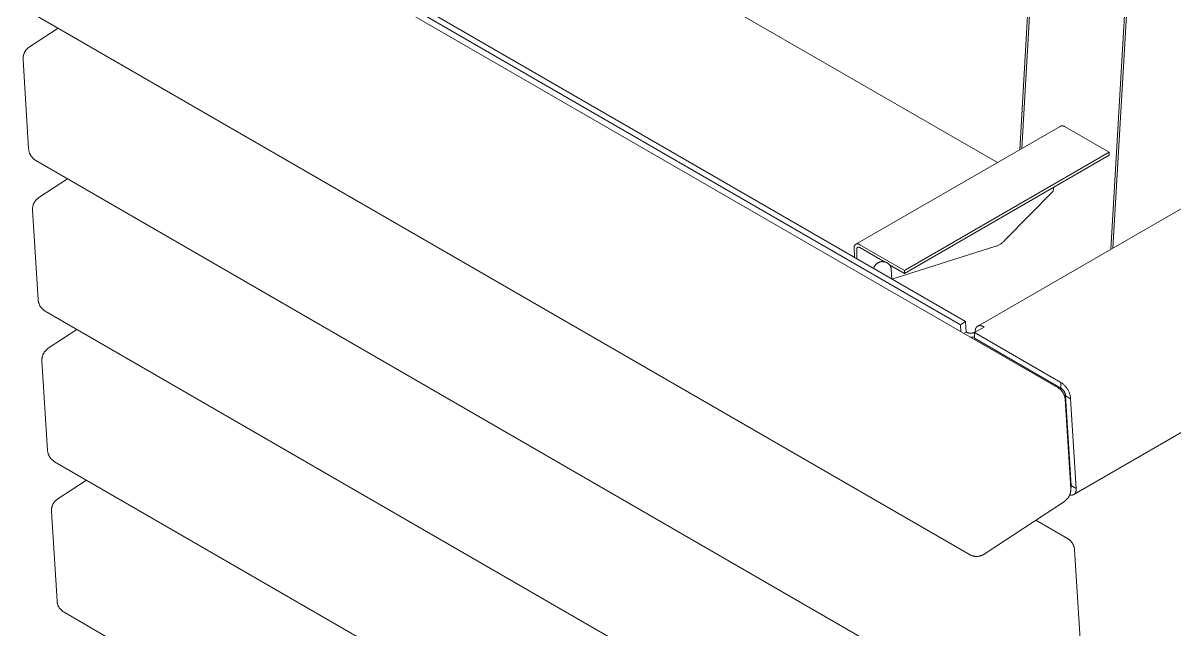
# Model space of a CAD drawing. Header units: millimetres. Extents: x -92 to 3826, y 8 to 2374.
# Drawn here: x 3229.5 to 3554.2, y 1609.1 to 1780.1 of the extents above; entities that cross this region are included whole.
import ezdxf

# ---------------------------------------------------------------- set-up
doc = ezdxf.new("R2010")
doc.units = ezdxf.units.MM
doc.layers.add('ZANO_R', color=7, linetype='Continuous', lineweight=0)

msp = doc.modelspace()

# ---------------------------------------------------------------- linework, layer by layer
at = {"layer": 'ZANO_R'}
for p, q in [((3520.83, 1921.54), (3510.46, 1744.37)), ((3521.4, 1921.21), (3511.07, 1744.72)), ((3536.15, 1716.33), (3547.68, 1913.34)), ((3536.72, 1716.66), (3548.24, 1913.62)), ((3498.65, 1694.68), (3753.53, 1841.83)), ((3255.41, 1830.75), (3521.29, 1677.25)), ((3493.77, 1695.03), (3284.18, 1816.04)), ((3285.59, 1816.96), (3495.18, 1695.96)), ((3504.22, 1740.77), (3378.79, 1813.19)), ((3805.57, 1808.79), (3525.77, 1647.24)), ((3496.29, 1630.31), (3230.42, 1783.81)), ((3231.31, 1773.32), (3239.38, 1778.64)), ((3230.87, 1773), (3230.98, 1773.08)), ((3230.98, 1773.08), (3231.08, 1773.17)), ((3231.08, 1773.17), (3231.19, 1773.25)), ((3231.19, 1773.25), (3231.31, 1773.32)), ((3229.5, 1770), (3229.51, 1770.14)), ((3229.51, 1769.87), (3229.5, 1770)), ((3229.51, 1770.14), (3229.52, 1770.27)), ((3229.51, 1769.73), (3229.51, 1769.87)), ((3229.52, 1770.27), (3229.53, 1770.41)), ((3229.53, 1770.41), (3229.54, 1770.54)), ((3229.54, 1770.54), (3229.57, 1770.68)), ((3229.57, 1770.68), (3229.59, 1770.81)), ((3229.59, 1770.81), (3229.62, 1770.94)), ((3229.62, 1770.94), (3229.66, 1771.07)), ((3229.66, 1771.07), (3229.7, 1771.2)), ((3229.7, 1771.2), (3229.74, 1771.33)), ((3229.74, 1771.33), (3229.79, 1771.46)), ((3229.79, 1771.46), (3229.84, 1771.59)), ((3229.84, 1771.59), (3229.9, 1771.71)), ((3229.9, 1771.71), (3229.96, 1771.83)), ((3229.96, 1771.83), (3230.02, 1771.95)), ((3230.02, 1771.95), (3230.09, 1772.07)), ((3230.09, 1772.07), (3230.16, 1772.18)), ((3230.16, 1772.18), (3230.24, 1772.29)), ((3230.24, 1772.29), (3230.32, 1772.4)), ((3230.32, 1772.4), (3230.4, 1772.51)), ((3230.4, 1772.51), (3230.49, 1772.61)), ((3230.49, 1772.61), (3230.58, 1772.71)), ((3230.58, 1772.71), (3230.68, 1772.81)), ((3230.68, 1772.81), (3230.77, 1772.91)), ((3230.77, 1772.91), (3230.87, 1773)), ((3231.09, 1744.58), (3229.51, 1769.73)), ((3464.28, 1717.72), (3521.87, 1750.95)), ((3521.91, 1750.97), (3521.87, 1750.95)), ((3521.95, 1750.99), (3521.91, 1750.97)), ((3522, 1751.01), (3521.95, 1750.99)), ((3522.04, 1751.02), (3522, 1751.01)), ((3522.08, 1751.03), (3522.04, 1751.02)), ((3522.13, 1751.05), (3522.08, 1751.03)), ((3522.17, 1751.06), (3522.13, 1751.05)), ((3522.21, 1751.06), (3522.17, 1751.06)), ((3522.26, 1751.07), (3522.21, 1751.06)), ((3522.3, 1751.08), (3522.26, 1751.07)), ((3522.35, 1751.08), (3522.3, 1751.08)), ((3522.39, 1751.08), (3522.35, 1751.08)), ((3522.44, 1751.08), (3522.39, 1751.08)), ((3522.48, 1751.08), (3522.44, 1751.08)), ((3522.53, 1751.08), (3522.48, 1751.08)), ((3522.57, 1751.08), (3522.53, 1751.08)), ((3522.62, 1751.07), (3522.57, 1751.08)), ((3522.66, 1751.07), (3522.62, 1751.07)), ((3522.71, 1751.06), (3522.66, 1751.07)), ((3522.75, 1751.05), (3522.71, 1751.06)), ((3522.8, 1751.04), (3522.75, 1751.05)), ((3522.84, 1751.02), (3522.8, 1751.04)), ((3522.88, 1751.01), (3522.84, 1751.02)), ((3522.93, 1750.99), (3522.88, 1751.01)), ((3522.97, 1750.97), (3522.93, 1750.99)), ((3523.01, 1750.96), (3522.97, 1750.97)), ((3523.05, 1750.94), (3523.01, 1750.96)), ((3523.09, 1750.91), (3523.05, 1750.94)), ((3535.68, 1743.65), (3523.09, 1750.91)), ((3231.1, 1744.44), (3231.09, 1744.58)), ((3231.12, 1744.31), (3231.1, 1744.44)), ((3231.14, 1744.17), (3231.12, 1744.31)), ((3231.16, 1744.04), (3231.14, 1744.17)), ((3231.19, 1743.91), (3231.16, 1744.04)), ((3231.22, 1743.78), (3231.19, 1743.91)), ((3231.26, 1743.65), (3231.22, 1743.78)), ((3231.3, 1743.52), (3231.26, 1743.65)), ((3231.35, 1743.39), (3231.3, 1743.52)), ((3231.4, 1743.26), (3231.35, 1743.39)), ((3231.46, 1743.14), (3231.4, 1743.26)), ((3231.52, 1743.02), (3231.46, 1743.14)), ((3231.58, 1742.9), (3231.52, 1743.02)), ((3231.65, 1742.78), (3231.58, 1742.9)), ((3231.72, 1742.66), (3231.65, 1742.78)), ((3231.8, 1742.55), (3231.72, 1742.66)), ((3231.87, 1742.44), (3231.8, 1742.55)), ((3231.96, 1742.33), (3231.87, 1742.44)), ((3232.04, 1742.23), (3231.96, 1742.33)), ((3232.13, 1742.13), (3232.04, 1742.23)), ((3232.23, 1742.03), (3232.13, 1742.13)), ((3232.32, 1741.93), (3232.23, 1742.03)), ((3232.42, 1741.84), (3232.32, 1741.93)), ((3232.53, 1741.75), (3232.42, 1741.84)), ((3232.63, 1741.67), (3232.53, 1741.75)), ((3232.74, 1741.59), (3232.63, 1741.67)), ((3232.85, 1741.51), (3232.74, 1741.59)), ((3232.97, 1741.44), (3232.85, 1741.51)), ((3233.08, 1741.37), (3232.97, 1741.44)), ((3498.96, 1587.86), (3233.08, 1741.37)), ((3477.96, 1710.34), (3535.68, 1743.65)), ((3535.68, 1742.83), (3477.96, 1709.52)), ((3535.68, 1742.83), (3535.68, 1743.65)), ((3233.97, 1730.88), (3242.04, 1736.19)), ((3233.86, 1730.8), (3233.97, 1730.88)), ((3519.92, 1732.69), (3506.4, 1718.94)), ((3519.92, 1732.69), (3520.07, 1733.82)), ((3232.17, 1727.69), (3232.18, 1727.83)), ((3232.17, 1727.56), (3232.17, 1727.69)), ((3232.17, 1727.42), (3232.17, 1727.56)), ((3232.18, 1727.83), (3232.19, 1727.96)), ((3232.19, 1727.96), (3232.21, 1728.1)), ((3232.21, 1728.1), (3232.23, 1728.23)), ((3232.23, 1728.23), (3232.26, 1728.37)), ((3232.26, 1728.37), (3232.29, 1728.5)), ((3232.29, 1728.5), (3232.32, 1728.63)), ((3232.32, 1728.63), (3232.36, 1728.76)), ((3232.36, 1728.76), (3232.4, 1728.89)), ((3232.4, 1728.89), (3232.45, 1729.01)), ((3232.45, 1729.01), (3232.5, 1729.14)), ((3232.5, 1729.14), (3232.56, 1729.26)), ((3232.56, 1729.26), (3232.62, 1729.38)), ((3232.62, 1729.38), (3232.68, 1729.5)), ((3232.68, 1729.5), (3232.75, 1729.62)), ((3232.75, 1729.62), (3232.83, 1729.74)), ((3232.83, 1729.74), (3232.9, 1729.85)), ((3232.9, 1729.85), (3232.98, 1729.96)), ((3232.98, 1729.96), (3233.07, 1730.06)), ((3233.07, 1730.06), (3233.15, 1730.17)), ((3233.15, 1730.17), (3233.25, 1730.27)), ((3233.25, 1730.27), (3233.34, 1730.37)), ((3233.34, 1730.37), (3233.44, 1730.46)), ((3233.44, 1730.46), (3233.54, 1730.55)), ((3233.54, 1730.55), (3233.64, 1730.64)), ((3233.64, 1730.64), (3233.75, 1730.72)), ((3233.75, 1730.72), (3233.86, 1730.8)), ((3232.18, 1727.29), (3232.17, 1727.42)), ((3233.75, 1702.13), (3232.18, 1727.29)), ((3464.55, 1717.82), (3464.52, 1717.81)), ((3464.58, 1717.83), (3464.55, 1717.82)), ((3464.62, 1717.83), (3464.58, 1717.83)), ((3464.65, 1717.84), (3464.62, 1717.83)), ((3464.68, 1717.84), (3464.65, 1717.84)), ((3464.71, 1717.84), (3464.68, 1717.84)), ((3464.75, 1717.84), (3464.71, 1717.84)), ((3464.78, 1717.84), (3464.75, 1717.84)), ((3464.81, 1717.84), (3464.78, 1717.84)), ((3464.84, 1717.84), (3464.81, 1717.84)), ((3464.88, 1717.83), (3464.84, 1717.84)), ((3464.91, 1717.83), (3464.88, 1717.83)), ((3464.94, 1717.82), (3464.91, 1717.83)), ((3464.97, 1717.82), (3464.94, 1717.82)), ((3465, 1717.81), (3464.97, 1717.82)), ((3505.01, 1717.77), (3505.18, 1717.88)), ((3505.18, 1717.88), (3505.35, 1717.99)), ((3505.35, 1717.99), (3505.51, 1718.11)), ((3505.51, 1718.11), (3505.67, 1718.24)), ((3505.67, 1718.24), (3505.83, 1718.37)), ((3505.83, 1718.37), (3505.98, 1718.5)), ((3505.98, 1718.5), (3506.13, 1718.64)), ((3506.13, 1718.64), (3506.27, 1718.79)), ((3506.27, 1718.79), (3506.4, 1718.94)), ((3463.82, 1717.04), (3463.81, 1717)), ((3463.81, 1717), (3463.81, 1716.97)), ((3463.81, 1716.97), (3463.81, 1716.94)), ((3463.81, 1716.94), (3463.81, 1716.91)), ((3463.81, 1716.91), (3463.81, 1716.87)), ((3463.81, 1716.87), (3463.81, 1716.84)), ((3463.81, 1716.84), (3463.81, 1716.81)), ((3463.81, 1716.81), (3463.81, 1716.78)), ((3463.81, 1716.78), (3463.82, 1716.74)), ((3463.83, 1717.1), (3463.82, 1717.07)), ((3463.82, 1717.07), (3463.82, 1717.04)), ((3463.82, 1716.74), (3463.83, 1716.71)), ((3463.84, 1717.13), (3463.83, 1717.1)), ((3463.85, 1714.05), (3463.83, 1716.71)), ((3463.85, 1717.2), (3463.84, 1717.16)), ((3463.84, 1717.16), (3463.84, 1717.13)), ((3463.87, 1717.23), (3463.85, 1717.2)), ((3463.88, 1717.26), (3463.87, 1717.23)), ((3463.89, 1717.29), (3463.88, 1717.26)), ((3463.9, 1717.32), (3463.89, 1717.29)), ((3463.92, 1717.35), (3463.9, 1717.32)), ((3463.93, 1717.37), (3463.92, 1717.35)), ((3463.95, 1717.4), (3463.93, 1717.37)), ((3463.97, 1717.43), (3463.95, 1717.4)), ((3463.99, 1717.46), (3463.97, 1717.43)), ((3464.01, 1717.48), (3463.99, 1717.46)), ((3464.03, 1717.51), (3464.01, 1717.48)), ((3464.05, 1717.53), (3464.03, 1717.51)), ((3464.07, 1717.56), (3464.05, 1717.53)), ((3464.1, 1717.58), (3464.07, 1717.56)), ((3464.12, 1717.6), (3464.1, 1717.58)), ((3464.14, 1717.62), (3464.12, 1717.6)), ((3464.17, 1717.64), (3464.14, 1717.62)), ((3464.2, 1717.66), (3464.17, 1717.64)), ((3464.22, 1717.68), (3464.2, 1717.66)), ((3464.25, 1717.7), (3464.22, 1717.68)), ((3464.28, 1717.72), (3464.25, 1717.7)), ((3464.31, 1717.73), (3464.28, 1717.72)), ((3464.34, 1717.75), (3464.31, 1717.73)), ((3464.37, 1717.76), (3464.34, 1717.75)), ((3464.4, 1717.77), (3464.37, 1717.76)), ((3464.43, 1717.79), (3464.4, 1717.77)), ((3464.46, 1717.8), (3464.43, 1717.79)), ((3464.49, 1717.81), (3464.46, 1717.8)), ((3464.52, 1717.81), (3464.49, 1717.81)), ((3464.52, 1716.44), (3464.53, 1716.46)), ((3464.52, 1716.43), (3464.52, 1716.44)), ((3464.52, 1716.41), (3464.52, 1716.43)), ((3464.52, 1716.39), (3464.52, 1716.41)), ((3464.52, 1716.37), (3464.52, 1716.39)), ((3464.52, 1716.36), (3464.52, 1716.37)), ((3464.53, 1716.34), (3464.52, 1716.36)), ((3464.53, 1716.52), (3464.54, 1716.53)), ((3464.53, 1716.5), (3464.53, 1716.52)), ((3464.53, 1716.48), (3464.53, 1716.5)), ((3464.53, 1716.46), (3464.53, 1716.48)), ((3464.53, 1716.32), (3464.53, 1716.34)), ((3464.53, 1716.3), (3464.53, 1716.32)), ((3464.55, 1713.64), (3464.53, 1716.3)), ((3464.54, 1716.55), (3464.55, 1716.57)), ((3464.54, 1716.53), (3464.54, 1716.55)), ((3464.55, 1716.58), (3464.56, 1716.6)), ((3464.55, 1716.57), (3464.55, 1716.58)), ((3464.56, 1716.6), (3464.57, 1716.62)), ((3464.57, 1716.63), (3464.58, 1716.65)), ((3464.57, 1716.62), (3464.57, 1716.63)), ((3464.58, 1716.65), (3464.59, 1716.66)), ((3464.59, 1716.66), (3464.6, 1716.68)), ((3464.6, 1716.68), (3464.61, 1716.69)), ((3464.61, 1716.69), (3464.62, 1716.71)), ((3464.62, 1716.71), (3464.63, 1716.72)), ((3464.63, 1716.72), (3464.64, 1716.74)), ((3464.64, 1716.74), (3464.65, 1716.75)), ((3464.65, 1716.75), (3464.67, 1716.76)), ((3464.67, 1716.76), (3464.68, 1716.78)), ((3464.68, 1716.78), (3464.69, 1716.79)), ((3464.69, 1716.79), (3464.71, 1716.8)), ((3464.71, 1716.8), (3464.72, 1716.81)), ((3464.72, 1716.81), (3464.73, 1716.82)), ((3464.73, 1716.82), (3464.75, 1716.83)), ((3464.75, 1716.83), (3464.76, 1716.84)), ((3464.76, 1716.84), (3464.78, 1716.85)), ((3464.78, 1716.85), (3464.79, 1716.86)), ((3464.79, 1716.86), (3464.81, 1716.87)), ((3464.81, 1716.87), (3464.83, 1716.87)), ((3464.83, 1716.87), (3464.84, 1716.88)), ((3464.84, 1716.88), (3464.86, 1716.89)), ((3464.86, 1716.89), (3464.88, 1716.89)), ((3464.88, 1716.89), (3464.89, 1716.9)), ((3464.89, 1716.9), (3464.91, 1716.9)), ((3464.91, 1716.9), (3464.93, 1716.91)), ((3464.93, 1716.91), (3464.94, 1716.91)), ((3464.94, 1716.91), (3464.96, 1716.91)), ((3464.96, 1716.91), (3464.98, 1716.92)), ((3464.98, 1716.92), (3465, 1716.92)), ((3465.04, 1717.8), (3465, 1717.81)), ((3465, 1716.92), (3465.01, 1716.92)), ((3465.01, 1716.92), (3465.03, 1716.92)), ((3465.03, 1716.92), (3465.05, 1716.92)), ((3465.07, 1717.79), (3465.04, 1717.8)), ((3465.05, 1716.92), (3465.07, 1716.92)), ((3465.1, 1717.78), (3465.07, 1717.79)), ((3465.07, 1716.92), (3465.09, 1716.92)), ((3465.09, 1716.92), (3465.1, 1716.91)), ((3465.13, 1717.76), (3465.1, 1717.78)), ((3465.1, 1716.91), (3465.12, 1716.91)), ((3465.12, 1716.91), (3465.14, 1716.91)), ((3465.16, 1717.75), (3465.13, 1717.76)), ((3465.14, 1716.91), (3465.16, 1716.9)), ((3465.19, 1717.74), (3465.16, 1717.75)), ((3465.16, 1716.9), (3465.17, 1716.9)), ((3465.17, 1716.9), (3465.19, 1716.89)), ((3465.21, 1717.72), (3465.19, 1717.74)), ((3465.19, 1716.89), (3465.21, 1716.89)), ((3465.24, 1717.7), (3465.21, 1717.72)), ((3465.21, 1716.89), (3465.22, 1716.88)), ((3465.22, 1716.88), (3465.24, 1716.88)), ((3465.27, 1717.69), (3465.24, 1717.7)), ((3465.24, 1716.88), (3465.26, 1716.87)), ((3465.26, 1716.87), (3465.27, 1716.86)), ((3465.3, 1717.67), (3465.27, 1717.69)), ((3465.27, 1716.86), (3465.29, 1716.85)), ((3465.29, 1716.85), (3465.3, 1716.84)), ((3465.32, 1717.65), (3465.3, 1717.67)), ((3465.3, 1716.84), (3465.32, 1716.83)), ((3465.35, 1717.63), (3465.32, 1717.65)), ((3465.32, 1716.83), (3465.33, 1716.82)), ((3465.33, 1716.82), (3465.35, 1716.81)), ((3465.37, 1717.61), (3465.35, 1717.63)), ((3465.35, 1716.81), (3465.36, 1716.8)), ((3465.36, 1716.8), (3465.37, 1716.79)), ((3465.37, 1717.61), (3477.96, 1710.34)), ((3472.33, 1712.77), (3465.37, 1716.79)), ((3503.72, 1717.18), (3474.45, 1707.92)), ((3503.72, 1717.18), (3503.92, 1717.24)), ((3503.92, 1717.24), (3504.11, 1717.31)), ((3504.11, 1717.31), (3504.29, 1717.39)), ((3504.29, 1717.39), (3504.48, 1717.48)), ((3504.48, 1717.48), (3504.66, 1717.57)), ((3504.66, 1717.57), (3504.84, 1717.66)), ((3504.84, 1717.66), (3505.01, 1717.77)), ((3469.44, 1711.3), (3469.48, 1711.38)), ((3469.48, 1711.38), (3469.51, 1711.46)), ((3469.51, 1711.46), (3469.55, 1711.53)), ((3469.55, 1711.53), (3469.59, 1711.61)), ((3469.59, 1711.61), (3469.64, 1711.68)), ((3469.64, 1711.68), (3469.69, 1711.75)), ((3469.69, 1711.75), (3469.74, 1711.82)), ((3469.74, 1711.82), (3469.79, 1711.89)), ((3469.79, 1711.89), (3469.84, 1711.96)), ((3469.84, 1711.96), (3469.9, 1712.02)), ((3469.9, 1712.02), (3469.96, 1712.08)), ((3469.96, 1712.08), (3470.02, 1712.14)), ((3470.02, 1712.14), (3470.08, 1712.2)), ((3470.08, 1712.2), (3470.15, 1712.26)), ((3470.15, 1712.26), (3470.22, 1712.31)), ((3470.22, 1712.31), (3470.28, 1712.36)), ((3470.28, 1712.36), (3470.36, 1712.41)), ((3470.36, 1712.41), (3470.43, 1712.46)), ((3470.43, 1712.46), (3470.5, 1712.5)), ((3470.5, 1712.5), (3470.58, 1712.54)), ((3470.58, 1712.54), (3470.65, 1712.58)), ((3470.65, 1712.58), (3470.73, 1712.62)), ((3470.73, 1712.62), (3470.81, 1712.65)), ((3470.81, 1712.65), (3470.89, 1712.68)), ((3470.89, 1712.68), (3470.97, 1712.71)), ((3470.97, 1712.71), (3471.05, 1712.74)), ((3471.05, 1712.74), (3471.14, 1712.76)), ((3471.14, 1712.76), (3471.22, 1712.78)), ((3471.22, 1712.78), (3471.3, 1712.8)), ((3471.3, 1712.8), (3471.39, 1712.81)), ((3471.39, 1712.81), (3471.47, 1712.82)), ((3471.47, 1712.82), (3471.56, 1712.83)), ((3471.56, 1712.83), (3471.64, 1712.84)), ((3471.64, 1712.84), (3471.73, 1712.84)), ((3471.73, 1712.84), (3471.82, 1712.84)), ((3471.82, 1712.84), (3471.9, 1712.83)), ((3471.9, 1712.83), (3471.99, 1712.83)), ((3471.99, 1712.83), (3472.07, 1712.82)), ((3472.07, 1712.82), (3472.16, 1712.8)), ((3472.16, 1712.8), (3472.24, 1712.79)), ((3472.24, 1712.79), (3472.32, 1712.78)), ((3472.32, 1712.78), (3472.4, 1712.76)), ((3472.4, 1712.76), (3472.48, 1712.75)), ((3472.48, 1712.75), (3472.55, 1712.73)), ((3472.55, 1712.73), (3472.63, 1712.71)), ((3472.63, 1712.71), (3472.7, 1712.68)), ((3472.7, 1712.68), (3472.78, 1712.65)), ((3472.78, 1712.65), (3472.85, 1712.63)), ((3472.85, 1712.63), (3472.92, 1712.59)), ((3472.92, 1712.59), (3473, 1712.56)), ((3473, 1712.56), (3473.07, 1712.52)), ((3473.07, 1712.52), (3473.13, 1712.48)), ((3473.13, 1712.48), (3473.2, 1712.44)), ((3473.2, 1712.44), (3473.27, 1712.4)), ((3473.27, 1712.4), (3473.33, 1712.35)), ((3473.33, 1712.35), (3473.4, 1712.3)), ((3473.4, 1712.3), (3473.46, 1712.25)), ((3473.46, 1712.25), (3473.52, 1712.2)), ((3473.52, 1712.2), (3473.57, 1712.15)), ((3473.57, 1712.15), (3473.63, 1712.09)), ((3473.63, 1712.09), (3473.68, 1712.03)), ((3473.68, 1712.03), (3473.73, 1711.97)), ((3473.73, 1711.97), (3473.78, 1711.91)), ((3477.96, 1709.52), (3473.76, 1711.95)), ((3473.78, 1711.91), (3473.83, 1711.85)), ((3473.83, 1711.85), (3473.88, 1711.78)), ((3473.88, 1711.78), (3473.92, 1711.71)), ((3473.92, 1711.71), (3473.96, 1711.65)), ((3473.96, 1711.65), (3474, 1711.58)), ((3474, 1711.58), (3474.04, 1711.51)), ((3474.04, 1711.51), (3474.07, 1711.44)), ((3474.07, 1711.44), (3474.1, 1711.36)), ((3474.1, 1711.36), (3474.13, 1711.29)), ((3469.31, 1710.89), (3469.33, 1710.98)), ((3469.33, 1710.98), (3469.35, 1711.06)), ((3469.35, 1711.06), (3469.38, 1711.14)), ((3469.38, 1711.14), (3469.41, 1711.22)), ((3469.41, 1711.22), (3469.44, 1711.3)), ((3474.13, 1711.29), (3474.16, 1711.21)), ((3474.16, 1711.21), (3474.18, 1711.14)), ((3474.18, 1711.14), (3474.2, 1711.06)), ((3474.2, 1711.06), (3474.22, 1710.98)), ((3474.22, 1710.98), (3474.23, 1710.91)), ((3474.23, 1710.91), (3474.25, 1710.83)), ((3474.25, 1710.83), (3474.26, 1710.75)), ((3474.26, 1710.75), (3474.27, 1710.67)), ((3474.27, 1710.67), (3474.44, 1707.93)), ((3477.96, 1709.52), (3477.96, 1710.34)), ((3233.77, 1702), (3233.75, 1702.13)), ((3233.78, 1701.86), (3233.77, 1702)), ((3233.8, 1701.73), (3233.78, 1701.86)), ((3233.83, 1701.6), (3233.8, 1701.73)), ((3233.85, 1701.46), (3233.83, 1701.6)), ((3233.89, 1701.33), (3233.85, 1701.46)), ((3233.93, 1701.2), (3233.89, 1701.33)), ((3233.97, 1701.07), (3233.93, 1701.2)), ((3234.01, 1700.94), (3233.97, 1701.07)), ((3234.07, 1700.82), (3234.01, 1700.94)), ((3234.12, 1700.69), (3234.07, 1700.82)), ((3234.18, 1700.57), (3234.12, 1700.69)), ((3234.24, 1700.45), (3234.18, 1700.57)), ((3234.31, 1700.33), (3234.24, 1700.45)), ((3234.38, 1700.22), (3234.31, 1700.33)), ((3234.46, 1700.11), (3234.38, 1700.22)), ((3234.54, 1700), (3234.46, 1700.11)), ((3234.62, 1699.89), (3234.54, 1700)), ((3234.71, 1699.78), (3234.62, 1699.89)), ((3234.8, 1699.68), (3234.71, 1699.78)), ((3234.89, 1699.58), (3234.8, 1699.68)), ((3234.99, 1699.49), (3234.89, 1699.58)), ((3235.09, 1699.4), (3234.99, 1699.49)), ((3235.19, 1699.31), (3235.09, 1699.4)), ((3235.3, 1699.22), (3235.19, 1699.31)), ((3235.4, 1699.14), (3235.3, 1699.22)), ((3235.52, 1699.06), (3235.4, 1699.14)), ((3235.63, 1698.99), (3235.52, 1699.06)), ((3235.75, 1698.92), (3235.63, 1698.99)), ((3501.62, 1545.42), (3235.75, 1698.92)), ((3495.18, 1695.96), (3493.77, 1695.03)), ((3495.37, 1692.97), (3495.18, 1695.96)), ((3236.63, 1688.43), (3244.71, 1693.75)), ((3493.77, 1695.03), (3493.89, 1693.06)), ((3494.71, 1692.59), (3495.37, 1692.97)), ((3495.45, 1692.92), (3495.37, 1692.97)), ((3495.54, 1692.88), (3495.45, 1692.92)), ((3495.63, 1692.85), (3495.54, 1692.88)), ((3495.72, 1692.82), (3495.63, 1692.85)), ((3495.81, 1692.79), (3495.72, 1692.82)), ((3495.9, 1692.76), (3495.81, 1692.79)), ((3495.99, 1692.74), (3495.9, 1692.76)), ((3496.09, 1692.72), (3495.99, 1692.74)), ((3496.18, 1692.7), (3496.09, 1692.72)), ((3496.27, 1692.69), (3496.18, 1692.7)), ((3496.37, 1692.67), (3496.27, 1692.69)), ((3496.46, 1692.67), (3496.37, 1692.67)), ((3496.56, 1692.66), (3496.46, 1692.67)), ((3496.66, 1692.66), (3496.56, 1692.66)), ((3496.75, 1692.66), (3496.66, 1692.66)), ((3496.85, 1692.67), (3496.75, 1692.66)), ((3496.94, 1692.68), (3496.85, 1692.67)), ((3497.04, 1692.69), (3496.94, 1692.68)), ((3497.13, 1692.7), (3497.04, 1692.69)), ((3497.22, 1692.72), (3497.13, 1692.7)), ((3497.32, 1692.74), (3497.22, 1692.72)), ((3497.41, 1692.77), (3497.32, 1692.74)), ((3497.5, 1692.79), (3497.41, 1692.77)), ((3497.59, 1692.83), (3497.5, 1692.79)), ((3497.68, 1692.86), (3497.59, 1692.83)), ((3497.77, 1692.9), (3497.68, 1692.86)), ((3497.73, 1692.86), (3500.41, 1694.41)), ((3497.73, 1691.23), (3497.73, 1692.86)), ((3522.05, 1678.81), (3497.73, 1692.86)), ((3497.86, 1692.93), (3497.77, 1692.9)), ((3497.91, 1693.18), (3497.92, 1693.25)), ((3497.91, 1693.11), (3497.91, 1693.18)), ((3497.91, 1693.04), (3497.91, 1693.11)), ((3497.91, 1692.97), (3497.91, 1693.04)), ((3497.92, 1693.32), (3497.93, 1693.39)), ((3497.92, 1693.25), (3497.92, 1693.32)), ((3497.93, 1693.46), (3497.94, 1693.53)), ((3497.93, 1693.39), (3497.93, 1693.46)), ((3497.94, 1693.53), (3497.95, 1693.59)), ((3497.95, 1693.59), (3497.96, 1693.65)), ((3497.96, 1693.65), (3497.98, 1693.71)), ((3497.98, 1693.71), (3497.99, 1693.77)), ((3497.99, 1693.77), (3498.01, 1693.83)), ((3498.01, 1693.83), (3498.03, 1693.89)), ((3498.03, 1693.89), (3498.05, 1693.95)), ((3498.05, 1693.95), (3498.06, 1693.98)), ((3498.06, 1693.98), (3498.07, 1694.01)), ((3498.07, 1694.01), (3498.09, 1694.06)), ((3498.09, 1694.06), (3498.12, 1694.11)), ((3498.12, 1694.11), (3498.13, 1694.13)), ((3498.13, 1694.13), (3498.14, 1694.16)), ((3498.14, 1694.16), (3498.16, 1694.18)), ((3498.16, 1694.18), (3498.17, 1694.21)), ((3498.17, 1694.21), (3498.18, 1694.23)), ((3498.18, 1694.23), (3498.2, 1694.25)), ((3498.2, 1694.25), (3498.21, 1694.28)), ((3498.21, 1694.28), (3498.23, 1694.3)), ((3498.23, 1694.3), (3498.25, 1694.32)), ((3498.25, 1694.32), (3498.26, 1694.35)), ((3498.26, 1694.35), (3498.28, 1694.37)), ((3498.28, 1694.37), (3498.3, 1694.39)), ((3498.3, 1694.39), (3498.31, 1694.41)), ((3498.31, 1694.41), (3498.33, 1694.43)), ((3498.33, 1694.43), (3498.35, 1694.45)), ((3498.35, 1694.45), (3498.37, 1694.46)), ((3498.37, 1694.46), (3498.38, 1694.48)), ((3498.38, 1694.48), (3498.4, 1694.5)), ((3498.4, 1694.5), (3498.42, 1694.52)), ((3498.42, 1694.52), (3498.44, 1694.53)), ((3498.44, 1694.53), (3498.46, 1694.55)), ((3498.46, 1694.55), (3498.48, 1694.57)), ((3498.48, 1694.57), (3498.5, 1694.58)), ((3498.5, 1694.58), (3498.52, 1694.6)), ((3498.52, 1694.6), (3498.54, 1694.61)), ((3498.54, 1694.61), (3498.56, 1694.63)), ((3498.56, 1694.63), (3498.59, 1694.64)), ((3498.59, 1694.64), (3498.61, 1694.65)), ((3498.61, 1694.65), (3498.63, 1694.66)), ((3498.63, 1694.66), (3498.65, 1694.68)), ((3498.65, 1694.68), (3498.68, 1694.69)), ((3498.68, 1694.69), (3498.7, 1694.7)), ((3498.7, 1694.7), (3498.72, 1694.71)), ((3498.72, 1694.71), (3498.75, 1694.72)), ((3498.75, 1694.72), (3498.77, 1694.73)), ((3498.77, 1694.73), (3498.79, 1694.74)), ((3498.79, 1694.74), (3498.82, 1694.75)), ((3498.82, 1694.75), (3498.84, 1694.75)), ((3498.84, 1694.75), (3498.87, 1694.76)), ((3498.87, 1694.76), (3498.89, 1694.77)), ((3498.89, 1694.77), (3498.92, 1694.77)), ((3498.92, 1694.77), (3498.94, 1694.78)), ((3498.94, 1694.78), (3498.97, 1694.78)), ((3498.97, 1694.78), (3498.99, 1694.79)), ((3498.99, 1694.79), (3499.02, 1694.79)), ((3499.02, 1694.79), (3499.05, 1694.8)), ((3499.05, 1694.8), (3499.07, 1694.8)), ((3499.07, 1694.8), (3499.1, 1694.8)), ((3499.1, 1694.8), (3499.13, 1694.81)), ((3499.13, 1694.81), (3499.16, 1694.81)), ((3499.16, 1694.81), (3499.18, 1694.81)), ((3499.18, 1694.81), (3499.21, 1694.81)), ((3499.21, 1694.81), (3499.24, 1694.81)), ((3499.24, 1694.81), (3499.27, 1694.81)), ((3499.27, 1694.81), (3499.29, 1694.81)), ((3499.29, 1694.81), (3499.32, 1694.81)), ((3499.32, 1694.81), (3499.38, 1694.8)), ((3499.38, 1694.8), (3499.43, 1694.79)), ((3499.43, 1694.79), (3499.46, 1694.79)), ((3499.46, 1694.79), (3499.49, 1694.79)), ((3499.49, 1694.79), (3499.56, 1694.77)), ((3499.56, 1694.77), (3499.62, 1694.76)), ((3499.62, 1694.76), (3499.68, 1694.74)), ((3499.68, 1694.74), (3499.74, 1694.73)), ((3499.74, 1694.73), (3499.8, 1694.71)), ((3499.8, 1694.71), (3499.85, 1694.69)), ((3499.85, 1694.69), (3499.91, 1694.67)), ((3499.91, 1694.67), (3499.98, 1694.64)), ((3499.98, 1694.64), (3500.04, 1694.61)), ((3500.04, 1694.61), (3500.11, 1694.58)), ((3500.11, 1694.58), (3500.17, 1694.55)), ((3500.17, 1694.55), (3500.23, 1694.52)), ((3500.23, 1694.52), (3500.29, 1694.48)), ((3500.29, 1694.48), (3500.35, 1694.45)), ((3500.35, 1694.45), (3500.41, 1694.41)), ((3496.78, 1691.51), (3496.59, 1691.51)), ((3496.97, 1691.51), (3496.78, 1691.51)), ((3497.16, 1691.53), (3496.97, 1691.51)), ((3497.35, 1691.54), (3497.16, 1691.53)), ((3497.54, 1691.57), (3497.35, 1691.54)), ((3497.73, 1691.6), (3497.54, 1691.57)), ((3522.05, 1677.18), (3497.73, 1691.23)), ((3234.83, 1685.25), (3234.84, 1685.38)), ((3234.84, 1685.38), (3234.85, 1685.52)), ((3234.85, 1685.52), (3234.87, 1685.65)), ((3234.87, 1685.65), (3234.89, 1685.79)), ((3234.89, 1685.79), (3234.92, 1685.92)), ((3234.92, 1685.92), (3234.95, 1686.05)), ((3234.95, 1686.05), (3234.98, 1686.18)), ((3234.98, 1686.18), (3235.02, 1686.31)), ((3235.02, 1686.31), (3235.07, 1686.44)), ((3235.07, 1686.44), (3235.11, 1686.57)), ((3235.11, 1686.57), (3235.17, 1686.69)), ((3235.17, 1686.69), (3235.22, 1686.82)), ((3235.22, 1686.82), (3235.28, 1686.94)), ((3235.28, 1686.94), (3235.35, 1687.06)), ((3235.35, 1687.06), (3235.42, 1687.17)), ((3235.42, 1687.17), (3235.49, 1687.29)), ((3235.49, 1687.29), (3235.57, 1687.4)), ((3235.57, 1687.4), (3235.65, 1687.51)), ((3235.65, 1687.51), (3235.73, 1687.62)), ((3235.73, 1687.62), (3235.82, 1687.72)), ((3235.82, 1687.72), (3235.91, 1687.82)), ((3235.91, 1687.82), (3236, 1687.92)), ((3236, 1687.92), (3236.1, 1688.01)), ((3236.1, 1688.01), (3236.2, 1688.1)), ((3236.2, 1688.1), (3236.3, 1688.19)), ((3236.3, 1688.19), (3236.41, 1688.28)), ((3236.41, 1688.28), (3236.52, 1688.36)), ((3236.52, 1688.36), (3236.63, 1688.43)), ((3234.83, 1685.11), (3234.83, 1685.25)), ((3234.83, 1684.98), (3234.83, 1685.11)), ((3234.84, 1684.84), (3234.83, 1684.98)), ((3236.42, 1659.69), (3234.84, 1684.84)), ((3521.29, 1677.25), (3521.4, 1677.18)), ((3521.4, 1677.18), (3521.52, 1677.1)), ((3521.52, 1677.1), (3521.63, 1677.02)), ((3521.63, 1677.02), (3521.74, 1676.94)), ((3521.74, 1676.94), (3521.84, 1676.86)), ((3521.84, 1676.86), (3521.95, 1676.77)), ((3521.95, 1676.77), (3522.04, 1676.68)), ((3522.04, 1676.68), (3522.14, 1676.58)), ((3522.05, 1678.81), (3522.22, 1678.7)), ((3522.05, 1677.18), (3522.05, 1678.81)), ((3522.13, 1677.13), (3522.05, 1677.18)), ((3522.22, 1677.08), (3522.13, 1677.13)), ((3522.14, 1676.58), (3522.24, 1676.48)), ((3522.22, 1678.7), (3522.39, 1678.58)), ((3522.3, 1677.02), (3522.22, 1677.08)), ((3522.24, 1676.48), (3522.33, 1676.38)), ((3522.37, 1676.96), (3522.3, 1677.02)), ((3522.33, 1676.38), (3522.41, 1676.28)), ((3522.45, 1676.9), (3522.37, 1676.96)), ((3522.39, 1678.58), (3522.56, 1678.46)), ((3522.41, 1676.28), (3522.49, 1676.17)), ((3522.52, 1676.83), (3522.45, 1676.9)), ((3522.49, 1676.17), (3522.57, 1676.06)), ((3522.59, 1676.76), (3522.52, 1676.83)), ((3522.56, 1678.46), (3522.72, 1678.33)), ((3522.57, 1676.06), (3522.65, 1675.95)), ((3522.66, 1676.69), (3522.59, 1676.76)), ((3522.65, 1675.95), (3522.72, 1675.83)), ((3522.73, 1676.62), (3522.66, 1676.69)), ((3522.72, 1678.33), (3522.88, 1678.19)), ((3522.72, 1675.83), (3522.79, 1675.71)), ((3522.79, 1676.55), (3522.73, 1676.62)), ((3522.85, 1676.47), (3522.79, 1676.55)), ((3522.79, 1675.71), (3522.85, 1675.59)), ((3522.91, 1676.39), (3522.85, 1676.47)), ((3522.88, 1678.19), (3523.03, 1678.05)), ((3522.96, 1676.31), (3522.91, 1676.39)), ((3523.01, 1676.23), (3522.96, 1676.31)), ((3523.06, 1676.14), (3523.01, 1676.23)), ((3523.03, 1678.05), (3523.17, 1677.91)), ((3523.11, 1676.06), (3523.06, 1676.14)), ((3523.15, 1675.97), (3523.11, 1676.06)), ((3523.19, 1675.88), (3523.15, 1675.97)), ((3523.17, 1677.91), (3523.31, 1677.76)), ((3523.23, 1675.79), (3523.19, 1675.88)), ((3523.27, 1675.7), (3523.23, 1675.79)), ((3523.3, 1675.6), (3523.27, 1675.7)), ((3523.32, 1675.51), (3523.3, 1675.6)), ((3523.31, 1677.76), (3523.45, 1677.6)), ((3523.45, 1677.6), (3523.58, 1677.44)), ((3523.58, 1677.44), (3523.7, 1677.28)), ((3523.7, 1677.28), (3523.82, 1677.11)), ((3523.82, 1677.11), (3523.94, 1676.93)), ((3523.94, 1676.93), (3524.04, 1676.76)), ((3524.04, 1676.76), (3524.14, 1676.58)), ((3524.14, 1676.58), (3524.24, 1676.39)), ((3524.24, 1676.39), (3524.32, 1676.21)), ((3524.32, 1676.21), (3524.41, 1676.02)), ((3524.41, 1676.02), (3524.48, 1675.82)), ((3524.48, 1675.82), (3524.55, 1675.63)), ((3524.55, 1675.63), (3524.61, 1675.43)), ((3522.85, 1675.59), (3522.91, 1675.47)), ((3522.91, 1675.47), (3522.97, 1675.35)), ((3522.97, 1675.35), (3523.02, 1675.22)), ((3523.02, 1675.22), (3523.06, 1675.09)), ((3523.06, 1675.09), (3523.11, 1674.96)), ((3523.11, 1674.96), (3523.14, 1674.83)), ((3523.14, 1674.83), (3523.18, 1674.7)), ((3523.18, 1674.7), (3523.21, 1674.57)), ((3523.21, 1674.57), (3523.23, 1674.44)), ((3523.23, 1674.44), (3523.25, 1674.3)), ((3523.25, 1674.3), (3523.27, 1674.17)), ((3523.27, 1674.17), (3523.28, 1674.03)), ((3523.28, 1674.03), (3524.86, 1648.88)), ((3523.35, 1675.41), (3523.32, 1675.51)), ((3523.37, 1675.32), (3523.35, 1675.41)), ((3523.39, 1675.22), (3523.37, 1675.32)), ((3523.4, 1675.13), (3523.39, 1675.22)), ((3523.41, 1675.03), (3523.4, 1675.13)), ((3523.41, 1675.03), (3524.83, 1674.21)), ((3525, 1649.72), (3523.41, 1675.03)), ((3524.61, 1675.43), (3524.66, 1675.23)), ((3524.66, 1675.23), (3524.71, 1675.03)), ((3524.71, 1675.03), (3524.75, 1674.83)), ((3524.75, 1674.83), (3524.78, 1674.62)), ((3524.78, 1674.62), (3524.81, 1674.42)), ((3524.81, 1674.42), (3524.83, 1674.21)), ((3524.83, 1674.21), (3526.42, 1648.9)), ((3236.43, 1659.55), (3236.42, 1659.69)), ((3236.44, 1659.42), (3236.43, 1659.55)), ((3236.46, 1659.28), (3236.44, 1659.42)), ((3236.49, 1659.15), (3236.46, 1659.28)), ((3236.52, 1659.02), (3236.49, 1659.15)), ((3236.55, 1658.89), (3236.52, 1659.02)), ((3236.59, 1658.76), (3236.55, 1658.89)), ((3236.63, 1658.63), (3236.59, 1658.76)), ((3236.68, 1658.5), (3236.63, 1658.63)), ((3236.73, 1658.37), (3236.68, 1658.5)), ((3236.78, 1658.25), (3236.73, 1658.37)), ((3236.84, 1658.13), (3236.78, 1658.25)), ((3236.91, 1658.01), (3236.84, 1658.13)), ((3236.98, 1657.89), (3236.91, 1658.01)), ((3237.05, 1657.77), (3236.98, 1657.89)), ((3237.12, 1657.66), (3237.05, 1657.77)), ((3237.2, 1657.55), (3237.12, 1657.66)), ((3237.28, 1657.44), (3237.2, 1657.55)), ((3237.37, 1657.34), (3237.28, 1657.44)), ((3237.46, 1657.24), (3237.37, 1657.34)), ((3237.55, 1657.14), (3237.46, 1657.24)), ((3237.65, 1657.04), (3237.55, 1657.14)), ((3237.75, 1656.95), (3237.65, 1657.04)), ((3237.85, 1656.86), (3237.75, 1656.95)), ((3237.96, 1656.78), (3237.85, 1656.86)), ((3238.07, 1656.7), (3237.96, 1656.78)), ((3238.18, 1656.62), (3238.07, 1656.7)), ((3238.29, 1656.54), (3238.18, 1656.62)), ((3238.41, 1656.47), (3238.29, 1656.54)), ((3504.28, 1502.97), (3238.41, 1656.47)), ((3524.6, 1656.19), (3524.4, 1656.07)), ((3239.3, 1645.99), (3247.37, 1651.3)), ((3525.01, 1649.69), (3525, 1649.72)), ((3526.42, 1648.9), (3525, 1649.72)), ((3525.01, 1649.65), (3525.01, 1649.69)), ((3525.01, 1649.62), (3525.01, 1649.65)), ((3525.01, 1649.59), (3525.01, 1649.62)), ((3524.21, 1646.43), (3524.13, 1646.32)), ((3524.28, 1646.55), (3524.21, 1646.43)), ((3524.35, 1646.66), (3524.28, 1646.55)), ((3524.41, 1646.78), (3524.35, 1646.66)), ((3524.47, 1646.9), (3524.41, 1646.78)), ((3524.53, 1647.03), (3524.47, 1646.9)), ((3524.58, 1647.15), (3524.53, 1647.03)), ((3524.63, 1647.28), (3524.58, 1647.15)), ((3524.63, 1647.13), (3524.58, 1647.15)), ((3524.67, 1647.41), (3524.63, 1647.28)), ((3524.67, 1647.12), (3524.63, 1647.13)), ((3524.71, 1647.54), (3524.67, 1647.41)), ((3524.72, 1647.11), (3524.67, 1647.12)), ((3524.75, 1647.67), (3524.71, 1647.54)), ((3524.77, 1647.1), (3524.72, 1647.11)), ((3524.78, 1647.8), (3524.75, 1647.67)), ((3524.82, 1647.09), (3524.77, 1647.1)), ((3524.8, 1647.93), (3524.78, 1647.8)), ((3524.82, 1648.07), (3524.8, 1647.93)), ((3524.84, 1648.2), (3524.82, 1648.07)), ((3524.87, 1647.08), (3524.82, 1647.09)), ((3524.85, 1648.34), (3524.84, 1648.2)), ((3524.85, 1649.05), (3524.86, 1649.08)), ((3524.86, 1648.47), (3524.85, 1648.34)), ((3524.86, 1649.08), (3524.88, 1649.11)), ((3524.86, 1648.88), (3524.86, 1648.74)), ((3524.86, 1648.74), (3524.86, 1648.61)), ((3524.86, 1648.61), (3524.86, 1648.47)), ((3524.92, 1647.07), (3524.87, 1647.08)), ((3524.88, 1649.11), (3524.9, 1649.13)), ((3524.9, 1649.13), (3524.91, 1649.16)), ((3524.91, 1649.16), (3524.92, 1649.19)), ((3524.92, 1649.19), (3524.94, 1649.22)), ((3524.97, 1647.07), (3524.92, 1647.07)), ((3524.94, 1649.22), (3524.95, 1649.25)), ((3524.95, 1649.25), (3524.96, 1649.28)), ((3524.96, 1649.28), (3524.97, 1649.31)), ((3524.97, 1649.31), (3524.98, 1649.34)), ((3525.01, 1647.06), (3524.97, 1647.07)), ((3524.98, 1649.34), (3524.99, 1649.37)), ((3524.99, 1649.4), (3525, 1649.43)), ((3524.99, 1649.37), (3524.99, 1649.4)), ((3525, 1649.46), (3525.01, 1649.5)), ((3525, 1649.43), (3525, 1649.46)), ((3525.01, 1649.56), (3525.01, 1649.59)), ((3525.01, 1649.53), (3525.01, 1649.56)), ((3525.01, 1649.5), (3525.01, 1649.53)), ((3525.06, 1647.06), (3525.01, 1647.06)), ((3525.11, 1647.06), (3525.06, 1647.06)), ((3525.15, 1647.06), (3525.11, 1647.06)), ((3525.2, 1647.06), (3525.15, 1647.06)), ((3525.25, 1647.07), (3525.2, 1647.06)), ((3525.27, 1647.07), (3525.25, 1647.07)), ((3525.29, 1647.07), (3525.27, 1647.07)), ((3525.32, 1647.08), (3525.29, 1647.07)), ((3525.34, 1647.08), (3525.32, 1647.08)), ((3525.36, 1647.08), (3525.34, 1647.08)), ((3525.38, 1647.09), (3525.36, 1647.08)), ((3525.4, 1647.09), (3525.38, 1647.09)), ((3525.42, 1647.1), (3525.4, 1647.09)), ((3525.45, 1647.1), (3525.42, 1647.1)), ((3525.47, 1647.11), (3525.45, 1647.1)), ((3525.49, 1647.11), (3525.47, 1647.11)), ((3525.51, 1647.12), (3525.49, 1647.11)), ((3525.53, 1647.13), (3525.51, 1647.12)), ((3525.55, 1647.14), (3525.53, 1647.13)), ((3525.57, 1647.14), (3525.55, 1647.14)), ((3525.59, 1647.15), (3525.57, 1647.14)), ((3525.61, 1647.16), (3525.59, 1647.15)), ((3525.63, 1647.17), (3525.61, 1647.16)), ((3525.65, 1647.18), (3525.63, 1647.17)), ((3525.67, 1647.19), (3525.65, 1647.18)), ((3525.69, 1647.2), (3525.67, 1647.19)), ((3525.71, 1647.21), (3525.69, 1647.2)), ((3525.72, 1647.22), (3525.71, 1647.21)), ((3525.74, 1647.23), (3525.72, 1647.22)), ((3525.76, 1647.24), (3525.74, 1647.23)), ((3525.77, 1647.25), (3525.76, 1647.24)), ((3525.79, 1647.26), (3525.77, 1647.25)), ((3525.81, 1647.27), (3525.79, 1647.26)), ((3525.82, 1647.28), (3525.81, 1647.27)), ((3525.84, 1647.3), (3525.82, 1647.28)), ((3525.86, 1647.31), (3525.84, 1647.3)), ((3525.87, 1647.32), (3525.86, 1647.31)), ((3525.89, 1647.33), (3525.87, 1647.32)), ((3525.9, 1647.35), (3525.89, 1647.33)), ((3525.92, 1647.36), (3525.9, 1647.35)), ((3525.93, 1647.37), (3525.92, 1647.36)), ((3525.95, 1647.39), (3525.93, 1647.37)), ((3525.97, 1647.41), (3525.95, 1647.39)), ((3525.98, 1647.42), (3525.97, 1647.41)), ((3526, 1647.44), (3525.98, 1647.42)), ((3526.01, 1647.46), (3526, 1647.44)), ((3526.03, 1647.47), (3526.01, 1647.46)), ((3526.04, 1647.49), (3526.03, 1647.47)), ((3526.06, 1647.51), (3526.04, 1647.49)), ((3526.08, 1647.54), (3526.06, 1647.51)), ((3526.11, 1647.58), (3526.08, 1647.54)), ((3526.13, 1647.62), (3526.11, 1647.58)), ((3526.16, 1647.66), (3526.13, 1647.62)), ((3526.18, 1647.7), (3526.16, 1647.66)), ((3526.2, 1647.74), (3526.18, 1647.7)), ((3526.23, 1647.79), (3526.2, 1647.74)), ((3526.25, 1647.83), (3526.23, 1647.79)), ((3526.27, 1647.88), (3526.25, 1647.83)), ((3526.28, 1647.92), (3526.27, 1647.88)), ((3526.3, 1647.97), (3526.28, 1647.92)), ((3526.31, 1648.02), (3526.3, 1647.97)), ((3526.33, 1648.07), (3526.31, 1648.02)), ((3526.34, 1648.12), (3526.33, 1648.07)), ((3526.36, 1648.18), (3526.34, 1648.12)), ((3526.37, 1648.23), (3526.36, 1648.18)), ((3526.38, 1648.28), (3526.37, 1648.23)), ((3526.39, 1648.34), (3526.38, 1648.28)), ((3526.4, 1648.45), (3526.39, 1648.39)), ((3526.39, 1648.39), (3526.39, 1648.34)), ((3526.41, 1648.5), (3526.4, 1648.45)), ((3526.42, 1648.67), (3526.41, 1648.62)), ((3526.41, 1648.62), (3526.41, 1648.56)), ((3526.41, 1648.56), (3526.41, 1648.5)), ((3526.42, 1648.9), (3526.42, 1648.79)), ((3526.42, 1648.79), (3526.42, 1648.73)), ((3526.42, 1648.73), (3526.42, 1648.67)), ((3237.52, 1643.07), (3237.54, 1643.21)), ((3237.54, 1643.21), (3237.56, 1643.34)), ((3237.56, 1643.34), (3237.58, 1643.47)), ((3237.58, 1643.47), (3237.61, 1643.61)), ((3237.61, 1643.61), (3237.65, 1643.74)), ((3237.65, 1643.74), (3237.69, 1643.87)), ((3237.69, 1643.87), (3237.73, 1644)), ((3237.73, 1644), (3237.78, 1644.12)), ((3237.78, 1644.12), (3237.83, 1644.25)), ((3237.83, 1644.25), (3237.89, 1644.37)), ((3237.89, 1644.37), (3237.95, 1644.49)), ((3237.95, 1644.49), (3238.01, 1644.61)), ((3238.01, 1644.61), (3238.08, 1644.73)), ((3238.08, 1644.73), (3238.15, 1644.84)), ((3238.15, 1644.84), (3238.23, 1644.96)), ((3238.23, 1644.96), (3238.31, 1645.07)), ((3238.31, 1645.07), (3238.39, 1645.17)), ((3238.39, 1645.17), (3238.48, 1645.28)), ((3238.48, 1645.28), (3238.57, 1645.38)), ((3238.57, 1645.38), (3238.67, 1645.47)), ((3238.67, 1645.47), (3238.76, 1645.57)), ((3238.76, 1645.57), (3238.86, 1645.66)), ((3238.86, 1645.66), (3238.97, 1645.75)), ((3238.97, 1645.75), (3239.08, 1645.83)), ((3239.08, 1645.83), (3239.18, 1645.91)), ((3239.18, 1645.91), (3239.3, 1645.99)), ((3523.06, 1645.29), (3500.49, 1630.43)), ((3523.17, 1645.36), (3523.06, 1645.29)), ((3523.28, 1645.44), (3523.17, 1645.36)), ((3523.39, 1645.53), (3523.28, 1645.44)), ((3523.49, 1645.62), (3523.39, 1645.53)), ((3523.6, 1645.71), (3523.49, 1645.62)), ((3523.69, 1645.8), (3523.6, 1645.71)), ((3523.79, 1645.9), (3523.69, 1645.8)), ((3523.88, 1646), (3523.79, 1645.9)), ((3523.97, 1646.1), (3523.88, 1646)), ((3524.05, 1646.21), (3523.97, 1646.1)), ((3524.13, 1646.32), (3524.05, 1646.21)), ((3237.5, 1642.8), (3237.51, 1642.94)), ((3237.5, 1642.67), (3237.5, 1642.8)), ((3237.5, 1642.53), (3237.5, 1642.67)), ((3237.5, 1642.4), (3237.5, 1642.53)), ((3239.08, 1617.24), (3237.5, 1642.4)), ((3237.51, 1642.94), (3237.52, 1643.07)), ((3514.99, 1639.97), (3523.95, 1634.8)), ((3523.95, 1634.8), (3524.07, 1634.73)), ((3524.07, 1634.73), (3524.18, 1634.66)), ((3524.18, 1634.66), (3524.29, 1634.58)), ((3524.29, 1634.58), (3524.4, 1634.5)), ((3524.4, 1634.5), (3524.51, 1634.41)), ((3524.51, 1634.41), (3524.61, 1634.32)), ((3524.61, 1634.32), (3524.71, 1634.23)), ((3524.71, 1634.23), (3524.81, 1634.14)), ((3524.81, 1634.14), (3524.9, 1634.04)), ((3524.9, 1634.04), (3524.99, 1633.94)), ((3524.99, 1633.94), (3525.08, 1633.83)), ((3525.08, 1633.83), (3525.16, 1633.72)), ((3525.16, 1633.72), (3525.24, 1633.61)), ((3525.24, 1633.61), (3525.31, 1633.5)), ((3525.31, 1633.5), (3525.38, 1633.39)), ((3525.38, 1633.39), (3525.45, 1633.27)), ((3496.41, 1630.24), (3496.29, 1630.31)), ((3496.54, 1630.18), (3496.41, 1630.24)), ((3496.66, 1630.12), (3496.54, 1630.18)), ((3500.01, 1630.16), (3499.88, 1630.1)), ((3500.13, 1630.22), (3500.01, 1630.16)), ((3500.25, 1630.29), (3500.13, 1630.22)), ((3500.37, 1630.36), (3500.25, 1630.29)), ((3500.49, 1630.43), (3500.37, 1630.36)), ((3525.45, 1633.27), (3525.52, 1633.15)), ((3525.52, 1633.15), (3525.57, 1633.03)), ((3525.57, 1633.03), (3525.63, 1632.9)), ((3525.63, 1632.9), (3525.68, 1632.78)), ((3525.68, 1632.78), (3525.73, 1632.65)), ((3525.73, 1632.65), (3525.77, 1632.52)), ((3525.77, 1632.52), (3525.81, 1632.39)), ((3525.81, 1632.39), (3525.84, 1632.26)), ((3525.84, 1632.26), (3525.87, 1632.12)), ((3525.87, 1632.12), (3525.9, 1631.99)), ((3525.9, 1631.99), (3525.92, 1631.86)), ((3525.92, 1631.86), (3525.93, 1631.72)), ((3525.93, 1631.72), (3525.94, 1631.59)), ((3525.94, 1631.59), (3527.52, 1606.43)), ((3496.79, 1630.07), (3496.66, 1630.12)), ((3496.92, 1630.02), (3496.79, 1630.07)), ((3497.05, 1629.97), (3496.92, 1630.02)), ((3497.18, 1629.93), (3497.05, 1629.97)), ((3497.31, 1629.9), (3497.18, 1629.93)), ((3497.45, 1629.86), (3497.31, 1629.9)), ((3497.58, 1629.84), (3497.45, 1629.86)), ((3497.72, 1629.82), (3497.58, 1629.84)), ((3497.86, 1629.8), (3497.72, 1629.82)), ((3497.99, 1629.79), (3497.86, 1629.8)), ((3498.13, 1629.78), (3497.99, 1629.79)), ((3498.27, 1629.77), (3498.13, 1629.78)), ((3498.41, 1629.78), (3498.27, 1629.77)), ((3498.55, 1629.78), (3498.41, 1629.78)), ((3498.68, 1629.79), (3498.55, 1629.78)), ((3498.82, 1629.81), (3498.68, 1629.79)), ((3498.96, 1629.83), (3498.82, 1629.81)), ((3499.09, 1629.86), (3498.96, 1629.83)), ((3499.23, 1629.89), (3499.09, 1629.86)), ((3499.36, 1629.92), (3499.23, 1629.89)), ((3499.5, 1629.96), (3499.36, 1629.92)), ((3499.63, 1630), (3499.5, 1629.96)), ((3499.76, 1630.05), (3499.63, 1630)), ((3499.88, 1630.1), (3499.76, 1630.05)), ((3239.09, 1617.11), (3239.08, 1617.24)), ((3239.11, 1616.97), (3239.09, 1617.11)), ((3239.13, 1616.84), (3239.11, 1616.97)), ((3239.15, 1616.7), (3239.13, 1616.84)), ((3239.18, 1616.57), (3239.15, 1616.7)), ((3239.21, 1616.44), (3239.18, 1616.57)), ((3239.25, 1616.31), (3239.21, 1616.44)), ((3239.3, 1616.18), (3239.25, 1616.31)), ((3239.34, 1616.05), (3239.3, 1616.18)), ((3239.39, 1615.93), (3239.34, 1616.05)), ((3239.45, 1615.8), (3239.39, 1615.93)), ((3239.51, 1615.68), (3239.45, 1615.8)), ((3239.57, 1615.56), (3239.51, 1615.68)), ((3239.64, 1615.44), (3239.57, 1615.56)), ((3239.71, 1615.33), (3239.64, 1615.44)), ((3239.79, 1615.22), (3239.71, 1615.33)), ((3239.86, 1615.1), (3239.79, 1615.22)), ((3239.95, 1615), (3239.86, 1615.1)), ((3240.03, 1614.89), (3239.95, 1615)), ((3240.12, 1614.79), (3240.03, 1614.89)), ((3240.22, 1614.69), (3240.12, 1614.79)), ((3240.31, 1614.6), (3240.22, 1614.69)), ((3240.41, 1614.51), (3240.31, 1614.6)), ((3240.52, 1614.42), (3240.41, 1614.51)), ((3240.62, 1614.33), (3240.52, 1614.42)), ((3240.73, 1614.25), (3240.62, 1614.33)), ((3240.84, 1614.17), (3240.73, 1614.25)), ((3240.96, 1614.1), (3240.84, 1614.17)), ((3241.07, 1614.03), (3240.96, 1614.1)), ((3506.95, 1460.53), (3241.07, 1614.03))]:
    msp.add_line(p, q, dxfattribs=at)

doc.saveas('drawing.dxf')
